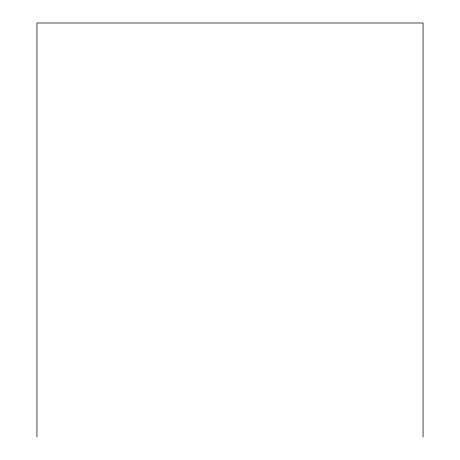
<?xml version="1.0" encoding="UTF-8"?>
<svg xmlns="http://www.w3.org/2000/svg" width="460" height="460" viewBox="0 0 460 460"><rect width="100%" height="100%" fill="white"/><g stroke="black" fill="none" stroke-linecap="round" stroke-linejoin="round"><path stroke-width="0.69" d="M423.056 437L423.056 23L36.944 23L36.944 437"/></g></svg>
